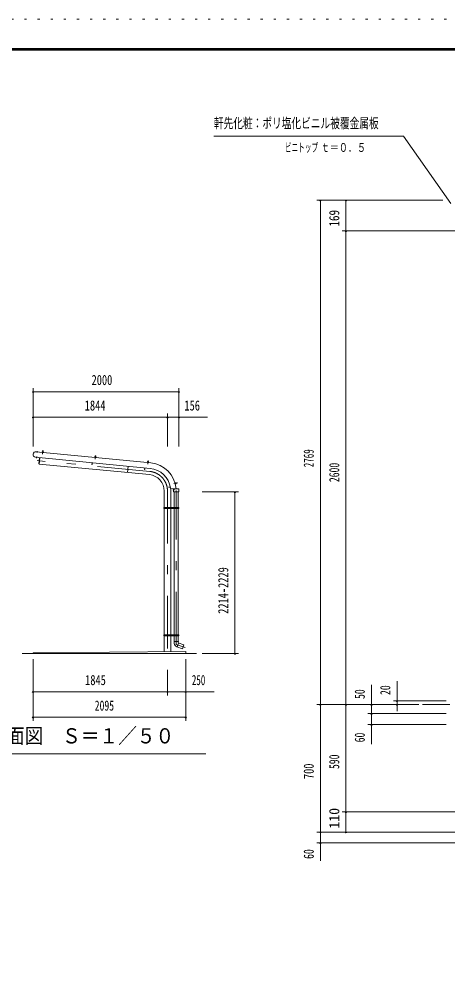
# Model space of a CAD drawing. Units: millimetres, scale not verified. Extents: x -25853 to 25864, y -10500 to 10500.
# Drawn here: x 10134 to 16010, y -2764 to 10500 of the extents above; entities that cross this region are included whole.
import ezdxf
from ezdxf.enums import TextEntityAlignment as Align

# ---------------------------------------------------------------- set-up
doc = ezdxf.new("R2010")
doc.units = ezdxf.units.MM
doc.header["$LTSCALE"] = 60
doc.linetypes.add('USER3', pattern=[24, 12, -5, 2, -5])
doc.linetypes.add('USER4', pattern=[3, 0.5, -2.5])
for name, color, linetype, lineweight in [('0-2_1-05BOLD', 7, 'Continuous', 18), ('0-3_1-25CENTER', 3, 'USER3', 18), ('0-5_1-55DIM', 3, 'Continuous', 18), ('0-6_2-02BOLD', 7, 'Continuous', 18), ('0-A_2-52DIM', 3, 'Continuous', 18), ('0-C_F-F1PAPER', 5, 'Continuous', 18), ('0-D_F-E_J_ADD', 5, 'USER4', 18)]:
    doc.layers.add(name, color=color, linetype=linetype, lineweight=lineweight)
doc.styles.add('ＭＳ ゴシック', font='')
doc.styles.get('ＭＳ ゴシック').set_extended_font_data('MS Gothic')

msp = doc.modelspace()

# ---------------------------------------------------------------- linework, layer by layer
at = {"layer": '0-2_1-05BOLD'}
for p, q in [((11936.65, 4413.16), (10363.52, 4564.64)), ((10453.59, 4566.74), (10453.1, 4561.64)), ((10459.56, 4561.02), (10460.05, 4566.12)), ((10356.14, 4488), (11928.96, 4336.54)), ((11174.76, 4492.15), (11175.25, 4497.25)), ((11181.71, 4496.63), (11181.22, 4491.53)), ((11896.91, 4427.77), (11896.42, 4422.67)), ((11902.88, 4422.05), (11903.37, 4427.14)), ((11627.95, 4365.53), (11619.61, 4278.84)), ((12276.61, 4135.15), (12281.66, 4136.04)), ((12282.78, 4129.65), (12277.74, 4128.75)), ((12291.91, 4131.51), (12290.87, 4137.42)), ((12122.07, 3800.67), (12122.07, 4025.67)), ((12204.35, 4080.32), (12181.7, 4076.33)), ((12211.16, 4025.67), (12211.16, 3800.67)), ((12284.6, 4060.56), (12222.51, 4054.97)), ((12251.73, 4057.49), (12251.73, 4057.6)), ((12254.93, 4057.49), (12254.93, 4057.89)), ((12258.92, 3800.67), (12258.92, 4012.49)), ((12313.92, 4012.49), (12313.92, 3800.67)), ((12114.37, 3792.67), (12120.47, 3792.67)), ((12120.47, 3784.67), (12120.47, 3800.67)), ((12122.07, 2053.27), (12122.07, 3784.67)), ((12211.16, 3784.67), (12211.16, 2053.27)), ((12212.77, 3800.67), (12212.77, 3784.67)), ((12257.32, 3784.67), (12257.32, 3800.67)), ((12258.92, 2053.27), (12258.92, 3784.67)), ((12313.92, 3784.67), (12313.92, 2053.27)), ((12315.52, 3800.67), (12315.52, 3784.67)), ((12315.52, 3792.67), (12321.62, 3792.67)), ((12120.47, 2045.27), (12114.37, 2045.27)), ((12120.47, 2037.27), (12120.47, 2053.27)), ((12122.07, 1821.86), (12122.07, 2037.27)), ((12211.16, 2037.27), (12211.16, 1822.71)), ((12212.77, 2053.27), (12212.77, 2037.27)), ((12257.32, 2037.27), (12257.32, 2053.27)), ((12258.92, 1961.8), (12258.92, 2037.27)), ((12313.92, 2037.27), (12313.92, 1961.8)), ((12315.52, 2053.27), (12315.52, 2037.27)), ((12321.62, 2045.27), (12315.52, 2045.27)), ((12295.35, 1888.03), (12371.12, 1860.46)), ((12316.92, 1938.71), (12298.11, 1887.03)), ((12566.61, 1794.67), (10171.61, 1794.67))]:
    msp.add_line(p, q, dxfattribs=at)
for points in [[(10448.36, 4562.1), (10448.21, 4560.51), (10464.14, 4558.97), (10464.29, 4560.57)], [(11170.02, 4492.61), (11169.87, 4491.02), (11185.8, 4489.48), (11185.95, 4491.08)], [(11891.53, 4421.53), (11907.46, 4420), (11907.61, 4421.59), (11891.68, 4423.12)], [(12276.99, 4123.8), (12274.21, 4139.55), (12275.78, 4139.83), (12278.56, 4124.07)], [(12250.53, 4012.49), (12250.53, 4057.49), (12320.53, 4057.49), (12320.53, 4012.49)], [(12114.37, 3784.67), (12114.37, 3800.67), (12321.62, 3800.67), (12321.62, 3784.67)], [(12321.62, 2037.27), (12114.37, 2037.27), (12114.37, 2053.27), (12321.62, 2053.27)]]:
    msp.add_lwpolyline(points, close=True, dxfattribs=at)
for points in [[(10449.86, 4561.96), (10450.35, 4567.05), (10451.27, 4567.47), (10462.46, 4566.39), (10463.28, 4565.81), (10462.79, 4560.71)], [(10459.85, 4566.65), (10460.69, 4575.42), (10454.72, 4575.99), (10453.88, 4567.22)], [(10454.72, 4575.99), (10455.27, 4576.44), (10460.24, 4575.96), (10460.69, 4575.42)], [(10410.38, 4482.78), (10402.33, 4399.16), (10405.52, 4398.86)], [(11918.22, 4250.08), (10405.22, 4395.77), (10413.57, 4482.47)], [(11135.23, 4412.98), (11133.03, 4390.08), (11129.84, 4390.39), (11132.05, 4413.28)], [(11184.45, 4491.22), (11184.94, 4496.32), (11184.12, 4496.9), (11172.93, 4497.98), (11172.01, 4497.56), (11171.52, 4492.47)], [(11175.54, 4497.73), (11176.38, 4506.5), (11182.36, 4505.93)], [(11176.38, 4506.5), (11176.93, 4506.95), (11181.91, 4506.47), (11182.36, 4505.93), (11181.51, 4497.16)], [(11893.18, 4422.98), (11893.67, 4428.08), (11894.59, 4428.5), (11905.79, 4427.41), (11906.6, 4426.83), (11906.11, 4421.73)], [(11903.18, 4427.67), (11904.02, 4436.44), (11898.05, 4437.01), (11897.2, 4428.24)], [(11898.05, 4437.01), (11898.59, 4437.46), (11903.57, 4436.99), (11904.02, 4436.44)], [(11856.89, 4343.48), (11854.69, 4320.6), (11851.51, 4320.9), (11853.71, 4343.79)], [(12278.3, 4125.56), (12283.35, 4126.45), (12283.69, 4127.39), (12281.74, 4138.47), (12281.09, 4139.24), (12276.05, 4138.35)], [(12282.19, 4135.89), (12290.87, 4137.42), (12291.45, 4137.01), (12292.32, 4132.09), (12291.91, 4131.51), (12283.24, 4129.98)], [(12181.7, 4076.33), (12181.14, 4079.48), (12203.77, 4083.47)], [(12371.12, 1860.46), (12389.93, 1912.14), (12313.92, 1939.81), (12315.92, 1961.8), (12256.92, 1961.8), (12259.38, 1934.74)], [(10321.62, 1794.67), (10321.62, 1804.67), (12416.61, 1824.67), (12416.61, 1794.67)]]:
    msp.add_lwpolyline(points, dxfattribs=at)
for centre in [(12235.04, 3792.67), (12235.04, 2045.27)]:
    msp.add_circle(centre, 6.25, dxfattribs=at)
for centre, radius, start, end in [((10361.24, 4526.28), 38.62, 82.41238, 262.41238), ((10449.01, 4558.42), 2, 84.4998, 264.4998), ((10451.74, 4564.54), 2.88, 50.11574, 110.11574), ((10455.84, 4556.23), 10.75, 66.91203, 102.08795), ((10461.44, 4563.6), 2.88, 58.88425, 118.88425), ((10462.95, 4557.08), 2, 264.50061, 84.50061), ((11170.68, 4488.93), 2, 84.4998, 264.4998), ((11173.4, 4495.05), 2.88, 50.11574, 110.11574), ((11177.5, 4486.74), 10.75, 66.91203, 102.08795), ((11183.1, 4494.11), 2.88, 58.88425, 118.88425), ((11184.61, 4487.59), 2, 264.50061, 84.50061), ((11892.34, 4419.45), 2, 84.4998, 264.4998), ((11895.07, 4425.56), 2.88, 50.11574, 110.11574), ((11899.16, 4417.26), 10.75, 66.91203, 102.08795), ((11904.76, 4424.62), 2.88, 58.88425, 118.88425), ((11906.27, 4418.1), 2, 264.50061, 84.50061), ((11896.61, 4025.67), 389.55, 4.68604, 84.10165), ((11896.61, 4025.67), 225.45, 0, 84.50003), ((11896.61, 4025.67), 312.55, 7.76237, 84.05869), ((12272.04, 4138.16), 2.38, 10.01471, 190.01471), ((12275.16, 4124.49), 1.68, 190.00774, 10.00774), ((12279.04, 4137.23), 2.88, 335.62325, 35.62325), ((12272.13, 4131.06), 10.75, 352.41954, 27.59546), ((12280.73, 4127.63), 2.88, 344.39175, 44.39175), ((12221.16, 4069.91), 15, 187.76337, 275.1433), ((11896.61, 4025.67), 314.55, 0, 6.42661), ((11896.61, 4025.67), 374.55, 4.87415, 5.13853), ((12314.15, 1939.72), 55, 185.19513, 249.99989)]:
    msp.add_arc(centre, radius, start, end, dxfattribs=at)
at = {"layer": '0-3_1-25CENTER'}
for p, q in [((10378.65, 4555.98), (10380.33, 4573.44)), ((10458.59, 4584.82), (10453.63, 4533.3)), ((11180.25, 4515.33), (11175.29, 4463.81)), ((10371.09, 4477.51), (10373.11, 4498.42)), ((11922.49, 4294.43), (10376.45, 4443.29)), ((11901.91, 4445.85), (11896.95, 4394.32)), ((12308.13, 4137.41), (12251.3, 4127.39)), ((12166.61, 4025.67), (12166.61, 1644.67)), ((12261.5, 4042.49), (12238.7, 4042.49)), ((12247.54, 3792.67), (12222.54, 3792.67)), ((12235.04, 3805.17), (12235.04, 3780.17)), ((12222.54, 2045.27), (12247.54, 2045.27)), ((12235.04, 2057.77), (12235.04, 2032.77))]:
    msp.add_line(p, q, dxfattribs=at)
msp.add_lwpolyline([(12409.17, 1875.87), (12286.42, 1920.55), (12286.42, 4030.63)], dxfattribs=at)
msp.add_arc((11896.61, 4025.67), 270, 0, 84.50003, dxfattribs=at)
at = {"layer": '0-5_1-55DIM'}
for p, q in [((10322.62, 4638.67), (10322.62, 5438.67)), ((12322.61, 5438.67), (12322.61, 4638.67)), ((10332.62, 5388.67), (10312.62, 5388.67)), ((10322.62, 5388.67), (12322.61, 5388.67)), ((10322.62, 5388.67), (12322.61, 5388.67)), ((12332.61, 5388.67), (12312.61, 5388.67)), ((12166.61, 4638.67), (12166.61, 5088.67)), ((10332.62, 5038.67), (10312.62, 5038.67)), ((10322.62, 5038.67), (12166.61, 5038.67)), ((12715.11, 5038.67), (10322.62, 5038.67)), ((12176.61, 5038.67), (12156.61, 5038.67)), ((12166.61, 5038.67), (12322.61, 5038.67)), ((12332.61, 5038.67), (12312.61, 5038.67)), ((13141.61, 4012.49), (12641.61, 4012.49)), ((13101.61, 4012.49), (13081.61, 4012.49)), ((13091.61, 1794.67), (13091.61, 4012.49)), ((12641.61, 1794.67), (13141.61, 1794.67)), ((13101.61, 1794.67), (13081.61, 1794.67)), ((10321.62, 1719.67), (10321.62, 869.67)), ((12416.61, 869.67), (12416.61, 1719.67)), ((12166.61, 1569.67), (12166.61, 1219.67)), ((10331.62, 1269.67), (10311.62, 1269.67)), ((10321.62, 1269.67), (12166.61, 1269.67)), ((12809.11, 1269.67), (10321.62, 1269.67)), ((12176.61, 1269.67), (12156.61, 1269.67)), ((12166.61, 1269.67), (12416.61, 1269.67)), ((12426.61, 1269.67), (12406.61, 1269.67)), ((10331.62, 919.67), (10311.62, 919.67)), ((10321.62, 919.67), (12416.61, 919.67)), ((10321.62, 919.67), (12416.61, 919.67)), ((12426.61, 919.67), (12406.61, 919.67)), ((9694.12, 419.67), (12694.11, 419.67))]:
    msp.add_line(p, q, dxfattribs=at)
for centre in [(10322.62, 5388.67), (12322.61, 5388.67), (10322.62, 5038.67), (12166.61, 5038.67), (12322.61, 5038.67), (13091.61, 4012.49), (13091.61, 1794.67), (10321.62, 1269.67), (12166.61, 1269.67), (12416.61, 1269.67), (10321.62, 919.67), (12416.61, 919.67)]:
    msp.add_arc(centre, 10, 180, 0, dxfattribs=at)
at = {"layer": '0-6_2-02BOLD'}
msp.add_line((16040.05, 1094.93), (15665.05, 1094.93), dxfattribs=at)
at = {"layer": '0-A_2-52DIM'}
for p, q in [((14215.05, 8017.43), (15944.65, 8017.43)), ((14275.05, 8017.43), (14255.05, 8017.43)), ((14265.05, 8017.43), (14265.05, -1050.07)), ((14625.05, 8017.43), (14605.05, 8017.43)), ((14615.05, -655.07), (14615.05, 8017.43)), ((16124.17, 7594.92), (14565.05, 7594.92)), ((14625.05, 7594.92), (14605.05, 7594.92)), ((14965.04, 1364.93), (14965.04, 549.93)), ((15315.05, 1002.83), (15315.05, 1414.93)), ((14215.05, 1094.93), (15615.05, 1094.93)), ((14275.04, 1094.93), (14255.04, 1094.93)), ((14625.05, 1094.93), (14605.05, 1094.93)), ((14975.04, 1094.93), (14955.04, 1094.93)), ((15990.05, 1144.93), (15265.05, 1144.93)), ((15325.05, 1144.93), (15305.05, 1144.93)), ((15325.05, 1094.93), (15305.05, 1094.93)), ((15990.05, 969.93), (14915.05, 969.93)), ((14975.04, 969.93), (14955.04, 969.93)), ((14915.05, 819.93), (15990.05, 819.93)), ((14975.04, 819.93), (14955.04, 819.93)), ((20491.17, -380.07), (14565.05, -380.07)), ((14625.04, -380.07), (14605.04, -380.07)), ((14215.04, -655.07), (19227.55, -655.07)), ((14275.05, -655.07), (14255.05, -655.07)), ((14625.04, -655.07), (14605.04, -655.07)), ((14215.04, -805.07), (19227.55, -805.07)), ((14275.05, -805.07), (14255.05, -805.07))]:
    msp.add_line(p, q, dxfattribs=at)
msp.add_lwpolyline([(16054.5, 7970.46), (15402.54, 8894.93), (12802.55, 8894.93)], dxfattribs=at)
for centre in [(14265.05, 8017.43), (14615.05, 8017.43), (14615.05, 7594.92), (14265.04, 1094.93), (14615.05, 1094.93), (14965.04, 1094.93), (15315.05, 1144.93), (15315.05, 1094.93), (14965.04, 969.93), (14965.04, 819.93), (14615.04, -380.07), (14265.05, -655.07), (14615.04, -655.07), (14265.05, -805.07)]:
    msp.add_arc(centre, 10, 180, 0, dxfattribs=at)
at = {"layer": '0-C_F-F1PAPER'}
for points in [[(25363.96, -10000), (-3336.04, -10000), (-3336.04, 10100), (25363.96, 10100)], [(25361.45, -9997.5), (25361.45, 10097.5), (-3333.54, 10097.5), (-3333.54, -9997.5)], [(25358.96, -9995), (25358.96, 10095), (-3331.04, 10095), (-3331.04, -9995)], [(25356.46, -9992.5), (-3328.54, -9992.5), (-3328.54, 10092.5), (25356.46, 10092.5)], [(25353.96, -9990), (25353.96, 10090), (-3326.04, 10090), (-3326.04, -9990)], [(25351.46, -9987.5), (-3323.54, -9987.5), (-3323.54, 10087.5), (25351.46, 10087.5)], [(25348.95, -9985), (25348.95, 10085), (-3321.04, 10085), (-3321.04, -9985)], [(25346.46, -9982.5), (-3318.54, -9982.5), (-3318.54, 10082.5), (25346.46, 10082.5)], [(25343.96, -9980), (-3316.04, -9980), (-3316.04, 10080), (25343.96, 10080)], [(25341.46, -9977.5), (-3313.54, -9977.5), (-3313.54, 10077.5), (25341.46, 10077.5)], [(25338.96, -9975), (25338.96, 10075), (-3311.04, 10075), (-3311.04, -9975)]]:
    msp.add_lwpolyline(points, close=True, dxfattribs=at)
at = {"layer": '0-D_F-E_J_ADD'}
msp.add_lwpolyline([(25863.96, -10500), (-3836.04, -10500), (-3836.04, 10500), (25863.96, 10500)], close=True, dxfattribs=at)

# ---------------------------------------------------------------- texts
at = {"layer": '0-5_1-55DIM', "color": 7, "style": 'ＭＳ ゴシック'}
for s, height, width, p in [('2000', 139.3, 0.75, (11125.09, 5438.67)), ('1844', 139.3, 0.75, (11031.56, 5088.67)), ('156', 139.3, 0.75, (12399.12, 5088.67)), ('1845', 139.3, 0.75, (11036.76, 1319.67)), ('250', 139.3, 0.65, (12500.67, 1319.67)), ('2095', 139.3, 0.7, (11168.41, 969.67)), ('側面図\u3000Ｓ＝１／５０', 208.9, 0.9, (9694.12, 498.17))]:
    msp.add_text(s, height=height, dxfattribs=dict(at, width=width)).set_placement(p, align=Align.BOTTOM_LEFT)
at = {"layer": '0-5_1-55DIM', "color": 7, "style": 'ＭＳ ゴシック', "width": 0.75}
msp.add_text('2214-2229', height=139.3, rotation=90, dxfattribs=at).set_placement((13041.61, 2340.26), align=Align.BOTTOM_LEFT)
at = {"layer": '0-A_2-52DIM', "color": 7, "style": 'ＭＳ ゴシック'}
for s, height, width, p in [('軒先化粧：ポリ塩化ビニル被覆金属板', 139.3, 0.7, (12802.55, 8963.93)), ('ビニトップ ', 118.4, 0.55, (13777.55, 8644.93)), ('ｔ＝０．５', 118.4, 0.75, (14268.75, 8644.93))]:
    msp.add_text(s, height=height, dxfattribs=dict(at, width=width)).set_placement(p, align=Align.BOTTOM_LEFT)
for s, width, p in [('169', 0.8, (14565.05, 7655.89)), ('2769', 0.65, (14215.05, 4352.02)), ('2600', 0.7, (14565.05, 4147.71)), ('20', 0.7, (15265.05, 1226.27)), ('50', 0.7, (14915.05, 1171.56)), ('60', 0.7, (14915.05, 576.13)), ('590', 0.7, (14565.05, 210.03)), ('700', 0.75, (14215.04, 71.86)), ('60', 0.7, (14215.04, -1023.86))]:
    msp.add_text(s, height=139.3, rotation=90, dxfattribs=dict(at, width=width)).set_placement(p, align=Align.BOTTOM_LEFT)
msp.add_text('110', height=139.3, rotation=90, dxfattribs=at).set_placement((14565.05, -608.55), align=Align.BOTTOM_LEFT)

doc.saveas('drawing.dxf')
